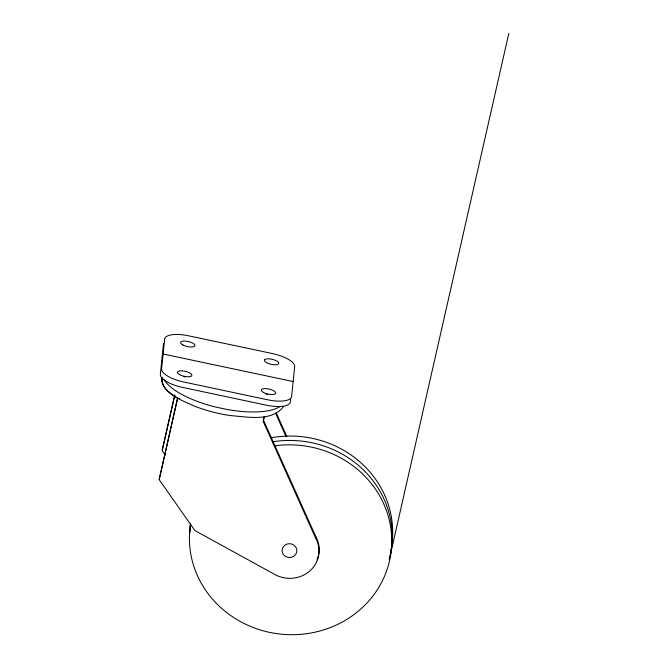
<?xml version="1.0" encoding="UTF-8"?>
<svg xmlns="http://www.w3.org/2000/svg" width="668" height="668" viewBox="0 0 668 668"><rect width="100%" height="100%" fill="white"/><g stroke="black" fill="none" stroke-linecap="round" stroke-linejoin="round"><path stroke-width="1" d="M315.555 537.924L263.242 421.541L263.401 420.005L315.722 536.387L315.555 537.924A29.559 27.705 5.9 0 1 309.618 571.14A29.559 27.705 5.9 0 1 273.813 573.929L194.897 530.567L159.176 479.632L177.604 397.669M165.196 454.958L162.224 450.725L162.382 449.18L174.724 394.855M290.697 398.788L290.38 401.869A23.647 8.208 12.8 0 1 266.407 405.184L182.539 387.407A23.647 8.208 12.8 0 1 160.345 374.289L163.418 344.538A23.647 8.208 12.8 0 1 163.727 343.502M162.015 377.32C161.055 393.602 182.414 400.382 194.53 406.219C206.228 410.603 218.378 413.884 230.761 415.605C247.31 416.849 271.525 421.934 283.165 406.971M162.224 450.725L174.791 395.389M159.176 479.632L177.671 398.203C170.808 393.519 160.37 387.54 161.948 377.946M263.626 419.011L264.077 417.024M263.242 421.541L264.369 416.573M390.012 556.36L508.824 33.4M163.109 353.998L293.152 381.562M177.671 398.203L179.692 398.629M276.185 412.782L286.814 436.438M275.6 413.375L285.804 436.087M266.265 394.178A7.39 2.563 12.8 0 1 267.526 394.404M272.878 441.765A101.244 94.873 5.9 0 1 389.277 559.366M189.887 532.864A101.244 94.873 5.9 0 1 190.497 523.587M279.95 406.595A62.425 21.66 12.8 0 1 226.803 409.426L216.165 407.163A62.425 21.66 12.8 0 1 164.278 379.8M274.473 445.848A101.244 94.873 5.9 0 1 391.615 535.811A101.244 94.873 5.9 0 1 285.545 634.516A101.244 94.873 5.9 0 1 190.631 523.871M183.742 376.643A7.39 2.563 12.8 0 1 184.994 376.952M391.924 543.819A101.244 94.873 5.9 0 1 391.465 546.9M391.106 548.937A101.244 94.873 5.9 0 1 390.471 551.968M190.33 530.551A101.244 94.873 5.9 0 1 190.489 524.355M271.291 437.724A101.244 94.873 5.9 0 1 392.174 541.756M315.722 536.387A29.559 27.705 5.9 0 1 317.024 559.801M164.654 339.127L161.572 368.878A23.647 8.208 12.8 0 0 183.767 382.004L267.643 399.781A23.647 8.208 12.8 0 0 291.607 396.466L294.688 366.69A23.647 8.208 12.8 0 0 272.427 353.572L188.618 335.812A23.647 8.208 12.8 0 0 164.654 339.127M264.436 359.952L264.344 360.386A7.39 2.563 12.8 0 0 270.406 364.144L271.659 364.427A7.39 2.563 12.8 0 0 278.798 363.342A7.39 2.563 12.8 0 0 272.327 359.334A7.39 2.563 12.8 0 0 264.436 359.952M263.643 392.542A7.39 2.563 12.8 0 0 275.558 393.519A7.39 2.563 12.8 0 0 266.265 388.626A7.39 2.563 12.8 0 0 263.643 392.542M179.826 374.773A7.39 2.563 12.8 0 0 191.749 375.758A7.39 2.563 12.8 0 0 182.481 370.865A7.39 2.563 12.8 0 0 179.826 374.773M182.923 345.005A7.39 2.563 12.8 0 0 194.839 345.982A7.39 2.563 12.8 0 0 185.545 341.089A7.39 2.563 12.8 0 0 182.923 345.005M284.535 555.701A7.39 6.922 5.9 0 0 296.701 552.144A7.39 6.922 5.9 0 0 287.19 543.994A7.39 6.922 5.9 0 0 284.535 555.701"/></g></svg>
